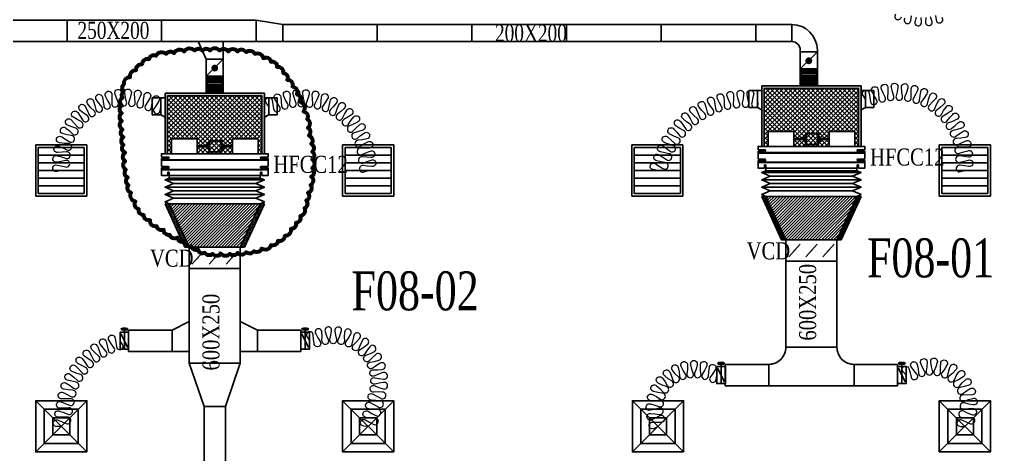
# Model space of a CAD drawing. Header units: metres. Extents: x 352651 to 1421851, y -87441 to -24441.
# Drawn here: x 1022891 to 1034295, y -72090 to -66988 of the extents above; entities that cross this region are included whole.
import ezdxf
from ezdxf.enums import TextEntityAlignment as Align

# ---------------------------------------------------------------- set-up
doc = ezdxf.new("R2010")
doc.units = ezdxf.units.M
doc.header["$LTSCALE"] = 300
doc.header["$MEASUREMENT"] = 0
for name, color, linetype in [('bat noi mem', 4, 'CONTINUOUS'), ('CUAGIO', 2, 'CONTINUOUS'), ('KT', 1, 'CONTINUOUS'), ('thiet bi', 11, 'CONTINUOUS')]:
    doc.layers.add(name, color=color, linetype=linetype)
doc.layers.add('noi mem', color=5, linetype='BATTING', lineweight=0)
doc.styles.add('PHU', font='vntimeh.shx', dxfattribs={"width": 0.8})
doc.styles.add('ROMANS', font='romans.shx', dxfattribs={"width": 0.75, "bigfont": 'romancvn.shx'})
doc.linetypes.add('BATTING', pattern='A,0.0001,-0.1,[134,ltypeshp.shx,S=0.1,R=0,X=-0.1,Y=0],-0.2,[134,ltypeshp.shx,S=0.1,R=180,X=0.1,Y=0],-0.1', length=0.4001)
pattern_1 = [(0, (563996.002, 216126.754), (6.25, -12.5), [0, -12.5])]
pattern_2 = [(0, (570995.674, 216212.526), (6.25, -12.5), [0, -12.5])]

# ---------------------------------------------------------------- blocks, each defined once
blk = doc.blocks.new('SAD')
at = {"layer": 'CUAGIO', "color": 8}
for p, q in [((-300, -300), (300, 300)), ((300, -300), (-300, 300))]:
    blk.add_line(p, q, dxfattribs=at)
at = {"layer": 'CUAGIO'}
blk.add_lwpolyline([(300, -300), (300, 300), (-300, 300), (-300, -300)], close=True, dxfattribs=at)
at = {"layer": 'CUAGIO', "color": 8}
for points in [[(200, -200), (200, 200), (-200, 200), (-200, -200)], [(100, -100), (100, 100), (-100, 100), (-100, -100)]]:
    blk.add_lwpolyline(points, close=True, dxfattribs=at)
blk = doc.blocks.new('SAG')
at = {"layer": 'CUAGIO'}
for p, q in [((-300, 300), (-300, -300)), ((300, 300), (-300, 300)), ((300, -300), (300, 300)), ((-300, -300), (300, -300))]:
    blk.add_line(p, q, dxfattribs=at)
at = {"layer": 'CUAGIO', "color": 8}
for p, q in [((-270, 270), (-270, -270)), ((270, 270), (-270, 270)), ((-180, -270), (-180, 270)), ((-90, -270), (-90, 270)), ((0, -270), (0, 270)), ((90, -270), (90, 270)), ((180, -270), (180, 270)), ((270, -270), (270, 270)), ((-270, -270), (270, -270))]:
    blk.add_line(p, q, dxfattribs=at)
blk = doc.blocks.new('1-van gio D200')
at = {"layer": 'CUAGIO'}
h = blk.add_hatch(dxfattribs=at)
h.set_pattern_fill('ANSI31', color=256, scale=100, style=0)
edge = h.paths.add_edge_path()
edge.add_ellipse((486127, -58494), major_axis=(-38.1, 0), ratio=0.310482, start_angle=0, end_angle=360, ccw=False)
for p, q in [((486127, -58257), (486127, -58494)), ((486167, -58437), (486087, -58277))]:
    blk.add_line(p, q, dxfattribs=at)
at = {"layer": 'CUAGIO', "const_width": 3}
for points in [[(486127, -58457), (486177, -58457), (486177, -58257), (486077, -58257), (486077, -58457), (486127, -58457)], [(486127, -58257), (486127, -58494)], [(486167, -58437), (486087, -58277)]]:
    blk.add_lwpolyline(points, dxfattribs=at)
at = {"layer": 'CUAGIO'}
blk.add_lwpolyline([(486177, -58457), (486077, -58457), (486077, -58257), (486177, -58257)], close=True, dxfattribs=at)
at = {"layer": 'CUAGIO', "const_width": 5.35}
blk.add_lwpolyline([(486131, -58357, -1), (486123, -58357, -1)], format="xyb", close=True, dxfattribs=at)
at = {"layer": 'CUAGIO', "extrusion": (0, 0, -1)}
blk.add_ellipse((486127, -58494), major_axis=(-38.1, 0), ratio=0.310482, start_param=-1.570796, end_param=4.712389, dxfattribs=at)
blk = doc.blocks.new('bac noi mem')
at = {"layer": 'bat noi mem'}
for p, q in [((493887, -64673), (493867, -64693)), ((494067, -64693), (493867, -64693)), ((493867, -64693), (493887, -64713)), ((493887, -64713), (493867, -64733)), ((494067, -64733), (493867, -64733)), ((493867, -64733), (493887, -64753)), ((493887, -64753), (493867, -64773)), ((494067, -64773), (493867, -64773)), ((493867, -64773), (493887, -64793)), ((494047, -64673), (493887, -64673)), ((494047, -64713), (493887, -64713)), ((494047, -64753), (493887, -64753)), ((494047, -64673), (494067, -64693)), ((494067, -64693), (494047, -64713)), ((494047, -64713), (494067, -64733)), ((494067, -64733), (494047, -64753)), ((494047, -64753), (494067, -64773)), ((494067, -64773), (494047, -64793)), ((493887, -64793), (493867, -64813)), ((494067, -64813), (493867, -64813)), ((493867, -64813), (493887, -64833)), ((493887, -64833), (493867, -64853)), ((494067, -64853), (493867, -64853)), ((493867, -64853), (493887, -64873)), ((494047, -64793), (493887, -64793)), ((494047, -64833), (493887, -64833)), ((494047, -64873), (493887, -64873)), ((494047, -64793), (494067, -64813)), ((494067, -64813), (494047, -64833)), ((494047, -64833), (494067, -64853)), ((494067, -64853), (494047, -64873))]:
    blk.add_line(p, q, dxfattribs=at)

msp = doc.modelspace()

# ---------------------------------------------------------------- hatches: boundary and pattern name
at = {"layer": 'CUAGIO'}
h = msp.add_hatch(dxfattribs=at)
h.set_pattern_fill('DOTS', color=256, scale=200, style=0)
h.set_pattern_definition([(0, (190242.208, -7788.419), (6.25, -12.5), [0, -12.5])])
h.paths.add_polyline_path([(1025766, -68562.9), (1025736, -68562.9), (1025736, -67882.9), (1024629, -67882.9), (1024629, -68235.6), (1024629, -68562.9), (1024599, -68562.9), (1024599, -68220.6), (1024599, -67852.9), (1025766, -67852.9)])
h = msp.add_hatch(dxfattribs=at)
h.set_pattern_fill('DOTS', color=256, scale=200, style=0)
h.set_pattern_definition([(0, (197241.88, -7702.647), (6.25, -12.5), [0, -12.5])])
h.paths.add_polyline_path([(1032765.6, -68477.1), (1032735.6, -68477.1), (1032735.6, -67797.1), (1031628.6, -67797.1), (1031628.6, -68149.8), (1031628.6, -68477.1), (1031598.6, -68477.1), (1031598.6, -68134.8), (1031598.6, -67767.1), (1032765.6, -67767.1)])
at = {"layer": 'CUAGIO', "ltscale": 1.5}
h = msp.add_hatch(dxfattribs=at)
h.set_pattern_fill('ANSI37', color=9, scale=300, angle=360, style=0)
h.set_pattern_definition([(45, (360299.672, 85.772), (-26.5165043, 26.5165043), []), (135, (360299.672, 85.772), (-26.5165043, -26.5165043), [])])
h.paths.add_polyline_path([(1031628.6, -67797.1), (1031628.6, -68149.8), (1031628.6, -68477.1), (1031674.7, -68477.1), (1031674.7, -68302.1), (1031974.7, -68302.1), (1031974.7, -68385.1), (1032094.3, -68385.1), (1032094.3, -68369.4), (1032104.9, -68369.4), (1032104.9, -68409.8), (1032094.3, -68409.8), (1032094.3, -68394.2), (1031974.7, -68394.2), (1031974.7, -68477.1), (1032118, -68477.1), (1032118, -68455, -0.3246808), (1032114.8, -68452.7, 0.7258824), (1032121.2, -68452.7), (1032121.2, -68450.5, -0.5097979), (1032118, -68455), (1032118, -68477.1), (1032389.6, -68477.1), (1032389.6, -68394.2), (1032284.3, -68394.2), (1032284.3, -68409.8), (1032273.8, -68409.8), (1032273.8, -68369.4), (1032284.3, -68369.4), (1032284.3, -68385.1), (1032389.6, -68385.1), (1032389.6, -68302.1), (1032689.6, -68302.1), (1032689.6, -68477.1), (1032735.6, -68477.1), (1032735.6, -67797.1)])
h.paths.add_polyline_path([(1032257.4, -68326.6), (1032257.4, -68452.7, 0.3246808), (1032260.7, -68455, -0.5097977), (1032257.4, -68450.5), (1032257.4, -68328.7, -1.0000004), (1032263.9, -68326.6, 0.7258824)], flags=16)
h = msp.add_hatch(dxfattribs=at)
h.set_pattern_fill('ANSI37', color=9, scale=300, angle=360, style=0)
h.set_pattern_definition([(45, (353300, 0), (-26.5165043, 26.5165043), []), (135, (353300, 0), (-26.5165043, -26.5165043), [])])
h.paths.add_polyline_path([(1024629, -67882.9), (1024629, -68235.6), (1024629, -68562.9), (1024675, -68562.9), (1024675, -68387.9), (1024975, -68387.9), (1024975, -68470.8), (1025094.7, -68470.8), (1025094.7, -68455.2), (1025105.2, -68455.2), (1025105.2, -68495.6), (1025094.7, -68495.6), (1025094.7, -68479.9), (1024975, -68479.9), (1024975, -68562.9), (1025118.3, -68562.9), (1025118.3, -68540.8, -0.3246808), (1025115.1, -68538.4, 0.7258824), (1025121.6, -68538.4), (1025121.6, -68536.3, -0.5097979), (1025118.3, -68540.8), (1025118.3, -68562.9), (1025389.9, -68562.9), (1025389.9, -68479.9), (1025284.7, -68479.9), (1025284.7, -68495.6), (1025274.1, -68495.6), (1025274.1, -68455.2), (1025284.7, -68455.2), (1025284.7, -68470.8), (1025389.9, -68470.8), (1025389.9, -68387.9), (1025689.9, -68387.9), (1025689.9, -68562.9), (1025736, -68562.9), (1025736, -67882.9)])
h.paths.add_polyline_path([(1025257.8, -68412.3), (1025257.8, -68538.4, 0.3246808), (1025261, -68540.8, -0.5097977), (1025257.8, -68536.3), (1025257.8, -68414.4, -1.0000004), (1025264.2, -68412.3, 0.7258824)], flags=16)
at = {"layer": 'CUAGIO'}
h = msp.add_hatch(dxfattribs=at)
h.set_pattern_fill('DOTS', color=256, scale=200, style=0)
h.set_pattern_definition(pattern_2)
h.paths.add_polyline_path([(1031648.6, -69062.6), (1031598.6, -69062.6), (1031832.1, -69572.6), (1031882.1, -69572.6)])
h = msp.add_hatch(dxfattribs=at)
h.set_pattern_fill('ANSI31', color=256, scale=200, style=0)
h.set_pattern_definition([(45, (174941.88, -88159.012), (-17.6776695, 17.6776695), [])])
h.paths.add_polyline_path([(1032482.1, -69572.6), (1031882.1, -69572.6), (1031648.6, -69062.6), (1032715.6, -69062.6)])
h = msp.add_hatch(dxfattribs=at)
h.set_pattern_fill('DOTS', color=256, scale=200, style=0)
h.set_pattern_definition(pattern_2)
h.paths.add_polyline_path([(1032482.1, -69572.6), (1032532.1, -69572.6), (1032765.6, -69062.6), (1032715.6, -69062.6)])
h = msp.add_hatch(dxfattribs=at)
h.set_pattern_fill('DOTS', color=256, scale=200, style=0)
h.set_pattern_definition(pattern_1)
h.paths.add_polyline_path([(1024649, -69148.4), (1024599, -69148.4), (1024832.5, -69658.4), (1024882.5, -69658.4)])
h = msp.add_hatch(dxfattribs=at)
h.set_pattern_fill('ANSI31', color=256, scale=200, style=0)
h.set_pattern_definition([(45, (174942.208, -88414.807), (-17.6776695, 17.6776695), [])])
h.paths.add_polyline_path([(1025482.5, -69658.4), (1024882.5, -69658.4), (1024649, -69148.4), (1025716, -69148.4)])
h = msp.add_hatch(dxfattribs=at)
h.set_pattern_fill('DOTS', color=256, scale=200, style=0)
h.set_pattern_definition(pattern_1)
h.paths.add_polyline_path([(1025482.5, -69658.4), (1025532.5, -69658.4), (1025766, -69148.4), (1025716, -69148.4)])

# ---------------------------------------------------------------- linework, layer by layer
at = {"layer": 'bat noi mem'}
for p, q in [((1025766, -68869.8), (1024599, -68869.8)), ((1032765.6, -68784), (1031598.6, -68784)), ((1031598.6, -68869.8), (1032765.6, -68869.8)), ((1031698.6, -68826.9), (1032665.6, -68826.9)), ((1024599, -68955.5), (1025766, -68955.5)), ((1024699, -68912.7), (1025666, -68912.7)), ((1031598.6, -68955.5), (1032765.6, -68955.5)), ((1032665.6, -68912.6), (1031698.6, -68912.6)), ((1024599, -69041.2), (1025766, -69041.2)), ((1025666, -68998.4), (1024699, -68998.4)), ((1025666, -69084.1), (1024699, -69084.1)), ((1031648.6, -69062.6), (1032715.6, -69062.6)), ((1032715.6, -69062.6), (1031648.6, -69062.6)), ((1032665.6, -68998.3), (1031698.6, -68998.3)), ((1024649, -69148.4), (1025716, -69148.4)), ((1025716, -69148.4), (1024649, -69148.4))]:
    msp.add_line(p, q, dxfattribs=at)
for points in [[(1031648.6, -68762.6), (1031598.6, -68784), (1031698.6, -68826.9), (1031598.6, -68869.8), (1031698.6, -68912.6), (1031598.6, -68955.5), (1031698.6, -68998.3), (1031598.6, -69041.2), (1031648.6, -69062.6)], [(1032715.6, -68762.6), (1032765.6, -68784), (1032665.6, -68826.9), (1032765.6, -68869.8), (1032665.6, -68912.6), (1032765.6, -68955.5), (1032665.6, -68998.3), (1032765.6, -69041.2), (1032715.6, -69062.6)], [(1024649, -68848.4), (1024599, -68869.8), (1024699, -68912.7), (1024599, -68955.5), (1024699, -68998.4), (1024599, -69041.2), (1024699, -69084.1), (1024599, -69127), (1024649, -69148.4)], [(1025716, -68848.4), (1025766, -68869.8), (1025666, -68912.7), (1025766, -68955.5), (1025666, -68998.4), (1025766, -69041.2), (1025666, -69084.1), (1025766, -69127), (1025716, -69148.4)]]:
    msp.add_lwpolyline(points, dxfattribs=at)
at = {"layer": 'CUAGIO'}
for p, q in [((1025669.6, -66997.2), (1021229.6, -66997.2)), ((1025669.6, -66997.2), (1025669.6, -67247.2)), ((1025979.6, -67047.2), (1025669.6, -66997.2)), ((1031951.5, -67047.2), (1025979.6, -67047.2)), ((1025979.6, -67047.2), (1025979.6, -67247.2)), ((1027089.6, -67047.2), (1027089.6, -67247.2)), ((1028199.6, -67047.2), (1028199.6, -67247.2)), ((1029309.5, -67047.2), (1029309.5, -67247.2)), ((1030419.5, -67047.2), (1030419.5, -67247.2)), ((1031529.5, -67047.2), (1031529.5, -67247.2)), ((1031951.5, -67047.2), (1031951.5, -67247.2)), ((1031951.5, -67247.2), (1021029.7, -67247.2)), ((1031951.5, -67247.2), (1023415.4, -67247.2)), ((1025082.5, -67452.9), (1024989.8, -67247.2)), ((1025282.5, -67247.2), (1025282.5, -67564.3)), ((1032051.5, -67567.1), (1032051.5, -67347.2)), ((1032051.5, -67367.2), (1032251.5, -67367.2)), ((1032051.5, -67567.1), (1032251.5, -67367.2)), ((1032251.5, -67347.2), (1032251.5, -67767.1)), ((1025282.5, -67452.9), (1025082.5, -67452.9)), ((1025082.5, -67652.9), (1025282.5, -67452.9)), ((1025082.5, -67759.9), (1025082.5, -67452.9)), ((1025082.5, -67452.9), (1025282.5, -67452.9)), ((1025282.5, -67441.9), (1025282.5, -67652.9)), ((1025282.5, -67445.7), (1025282.5, -67759.9)), ((1032051.5, -67731.8), (1032051.5, -67520.8)), ((1032251.5, -67567.1), (1032051.5, -67567.1)), ((1032251.5, -67520.8), (1032251.5, -67731.8)), ((1025282.5, -67652.9), (1025082.5, -67652.9)), ((1024599, -68235.6), (1024599, -67852.9)), ((1031448.9, -68021), (1031448.9, -67821)), ((1031548.6, -67821), (1031448.9, -67821)), ((1031548.6, -67821), (1031548.6, -68021)), ((1031548.6, -67821), (1031548.6, -68021)), ((1031598.6, -68149.8), (1031598.6, -67767.1)), ((1031628.6, -68149.8), (1031628.6, -67797.1)), ((1032815.6, -68021), (1032815.6, -67821)), ((1032815.6, -67821), (1032815.6, -68021)), ((1032815.6, -68021), (1032815.6, -67821)), ((1032915.3, -67821), (1032915.3, -68021)), ((1024449.3, -68106.8), (1024449.3, -67906.8)), ((1024549, -67906.8), (1024449.3, -67906.8)), ((1024549, -67906.8), (1024549, -68106.8)), ((1024549, -67906.8), (1024549, -68106.8)), ((1024549, -67906.8), (1024549, -68106.8)), ((1024629, -68235.6), (1024629, -67882.9)), ((1025816, -68106.8), (1025816, -67906.8)), ((1025816, -67906.8), (1025816, -68106.8)), ((1025816, -68106.8), (1025816, -67906.8)), ((1025915.7, -67906.8), (1025915.7, -68106.8)), ((1032815.6, -68021), (1032915.3, -68021)), ((1025816, -68106.8), (1025915.7, -68106.8)), ((1031598.6, -68134.8), (1031598.6, -68477.1)), ((1031628.6, -68134.8), (1031628.6, -68477.1)), ((1024599, -68220.6), (1024599, -68562.9)), ((1024629, -68220.6), (1024629, -68562.9)), ((1032765.6, -69062.6), (1031598.6, -69062.6)), ((1031832.1, -69572.6), (1031598.6, -69062.6)), ((1031598.6, -69062.6), (1032765.6, -69062.6)), ((1031648.6, -69062.6), (1032715.6, -69062.6)), ((1032715.6, -69062.6), (1031648.6, -69062.6)), ((1031882.1, -69572.6), (1031648.6, -69062.6)), ((1032482.1, -69572.6), (1032715.6, -69062.6)), ((1032532.1, -69572.6), (1032765.6, -69062.6)), ((1025766, -69148.4), (1024599, -69148.4)), ((1024832.5, -69658.4), (1024599, -69148.4)), ((1024599, -69148.4), (1025766, -69148.4)), ((1024649, -69148.4), (1025716, -69148.4)), ((1025716, -69148.4), (1024649, -69148.4)), ((1024882.5, -69658.4), (1024649, -69148.4)), ((1025482.5, -69658.4), (1025716, -69148.4)), ((1025532.5, -69658.4), (1025766, -69148.4)), ((1024882.5, -69658.4), (1024832.5, -69658.4)), ((1024832.5, -69658.4), (1025532.5, -69658.4)), ((1024882.5, -69658.4), (1024832.5, -69658.4)), ((1025482.5, -69658.4), (1025532.5, -69658.4)), ((1025482.5, -69658.4), (1025532.5, -69658.4)), ((1031882.1, -69572.6), (1031832.1, -69572.6)), ((1031832.1, -69572.6), (1032532.1, -69572.6)), ((1031882.1, -69572.6), (1031832.1, -69572.6)), ((1032049.1, -69623.3), (1031915.2, -69771.9)), ((1032249.1, -69623.3), (1032115.2, -69771.9)), ((1032449.1, -69623.3), (1032315.2, -69771.9)), ((1032482.1, -69572.6), (1032532.1, -69572.6)), ((1032482.1, -69572.6), (1032532.1, -69572.6)), ((1025049.4, -69709.1), (1024915.5, -69857.7)), ((1025249.4, -69709.1), (1025115.5, -69857.7)), ((1025449.4, -69709.1), (1025315.5, -69857.7)), ((1032482.1, -69822.6), (1031882.1, -69822.6)), ((1025482.5, -69908.4), (1024882.5, -69908.4)), ((1024682.5, -70630.3), (1024882.5, -70530.3)), ((1025682.5, -70630.3), (1025482.5, -70530.3)), ((1024682.5, -70630.3), (1024172.5, -70630.3)), ((1024172.5, -70630.3), (1024172.5, -70880.3)), ((1024682.5, -70630.3), (1024682.5, -70880.3)), ((1025682.5, -70630.3), (1026192.5, -70630.3)), ((1025682.5, -70630.3), (1025682.5, -70880.3)), ((1026192.5, -70630.3), (1026192.5, -70880.3)), ((1024172.5, -70880.3), (1024882.5, -70880.3)), ((1026192.5, -70880.3), (1025482.5, -70880.3)), ((1032482.1, -70832.6), (1031882.1, -70832.6)), ((1031172.1, -71032.6), (1031172.1, -71282.6)), ((1031682.1, -71032.6), (1031682.1, -71282.6)), ((1032682.1, -71032.6), (1032682.1, -71282.6)), ((1033192.1, -71032.6), (1033192.1, -71282.6)), ((1031172.1, -71282.6), (1031882.1, -71282.6)), ((1033192.1, -71282.6), (1031882.1, -71282.6))]:
    msp.add_line(p, q, dxfattribs=at)
at = {"layer": 'CUAGIO', "color": 2}
for p, q in [((1023449.6, -67247.2), (1023449.6, -66997.2)), ((1024559.6, -67247.2), (1024559.6, -66997.2)), ((1025669.6, -67247.2), (1025669.6, -66997.2)), ((1025082.5, -67452.9), (1025082.5, -67852.9)), ((1025282.5, -67425.7), (1025282.5, -67852.9)), ((1032051.5, -67467.2), (1032051.5, -67767.1)), ((1032251.5, -67467.2), (1032251.5, -67767.1)), ((1025766, -67852.9), (1024599, -67852.9)), ((1025766, -68562.9), (1025766, -67852.9)), ((1032765.6, -67767.1), (1031598.6, -67767.1)), ((1032735.6, -67797.1), (1031628.6, -67797.1)), ((1032735.6, -68477.1), (1032735.6, -67797.1)), ((1032765.6, -68477.1), (1032765.6, -67767.1)), ((1025736, -67882.9), (1024629, -67882.9)), ((1025736, -68562.9), (1025736, -67882.9))]:
    msp.add_line(p, q, dxfattribs=at)
at = {"layer": 'CUAGIO'}
for points, const_width in [([(1032131.5, -67472.6, -1), (1032171.5, -67472.6, -1)], 40), ([(1025162.5, -67558.4, -1), (1025202.5, -67558.4, -1)], 40), ([(1024977.5, -69783.4, -1), (1024987.5, -69783.4, -1)], 10), ([(1025177.5, -69783.4, -1), (1025187.5, -69783.4, -1)], 10), ([(1025377.5, -69783.4, -1), (1025387.5, -69783.4, -1)], 10), ([(1031977.1, -69697.6, -1), (1031987.1, -69697.6, -1)], 10), ([(1032177.1, -69697.6, -1), (1032187.1, -69697.6, -1)], 10), ([(1032377.1, -69697.6, -1), (1032387.1, -69697.6, -1)], 10)]:
    msp.add_lwpolyline(points, format="xyb", close=True, dxfattribs=dict(at, const_width=const_width))
for points in [[(1032251.5, -67767.1), (1032051.5, -67767.1), (1032051.5, -67567.1), (1032251.5, -67567.1)], [(1024882.5, -69908.4), (1025482.5, -69908.4), (1025482.5, -69658.4), (1024882.5, -69658.4)], [(1031882.1, -69822.6), (1032482.1, -69822.6), (1032482.1, -69572.6), (1031882.1, -69572.6)], [(1024172.5, -70655.3), (1024122.5, -70655.3), (1024122.5, -70855.3), (1024172.5, -70855.3)], [(1026192.5, -70655.3), (1026242.5, -70655.3), (1026242.5, -70855.3), (1026192.5, -70855.3)], [(1025482.5, -71018.4), (1024882.5, -71018.4), (1025057.5, -71528.4), (1025307.5, -71528.4)], [(1031172.1, -71057.6), (1031122.1, -71057.6), (1031122.1, -71257.6), (1031172.1, -71257.6)], [(1033192.1, -71057.6), (1033242.1, -71057.6), (1033242.1, -71257.6), (1033192.1, -71257.6)], [(1025057.5, -71528.4), (1025057.5, -72638.4), (1025307.5, -72638.4), (1025307.5, -71528.4)]]:
    msp.add_lwpolyline(points, close=True, dxfattribs=at)
for points in [[(1031598.6, -67821), (1031548.6, -67821)], [(1031548.6, -67821), (1031598.6, -67821)], [(1032765.6, -67821), (1032815.6, -67821)], [(1032765.6, -67821), (1032815.6, -67821)], [(1032915.3, -67821), (1032815.6, -67821)], [(1024599, -67906.8), (1024549, -67906.8)], [(1025766, -67906.8), (1025816, -67906.8)], [(1025766, -67906.8), (1025816, -67906.8)], [(1025915.7, -67906.8), (1025816, -67906.8)], [(1031448.9, -68021), (1031548.6, -68021)], [(1031598.6, -68046.3), (1031548.6, -68021)], [(1032765.6, -68046.3), (1032815.6, -68021)], [(1024449.3, -68106.8), (1024549, -68106.8)], [(1024599, -68132), (1024549, -68106.8)], [(1025766, -68132), (1025816, -68106.8)]]:
    msp.add_lwpolyline(points, dxfattribs=at)
at = {"layer": 'CUAGIO', "color": 2}
msp.add_lwpolyline([(1033192.1, -71032.6), (1032682.1, -71032.6, -0.4142136), (1032482.1, -70832.6), (1032482.1, -69822.6), (1031882.1, -69822.6), (1031882.1, -70832.6, -0.4142136), (1031682.1, -71032.6), (1031172.1, -71032.6)], format="xyb", dxfattribs=at)
msp.add_lwpolyline([(1024882.5, -71018.4), (1025482.5, -71018.4), (1025482.5, -69908.4), (1024882.5, -69908.4)], close=True, dxfattribs=at)
at = {"layer": 'CUAGIO'}
for radius in [300, 100]:
    msp.add_arc((1031951.5, -67347.2), radius, 0, 90, dxfattribs=at)
at = {"layer": 'KT', "lineweight": 60, "ltscale": 1.5}
msp.add_lwpolyline([(1024120.9, -67835.1, -0.5205671), (1024120.9, -67744.6, -0.5205671), (1024191.4, -67664.1, -0.5205671), (1024261.8, -67583.7, -0.5205671), (1024332.3, -67513.3, -0.5205671), (1024412.8, -67453, -0.5205671), (1024493.3, -67412.8, -0.5205671), (1024614.1, -67392.7, -0.5205671), (1024704.7, -67382.6, -0.5205671), (1024825.5, -67362.5, -0.5205671), (1024946.3, -67352.4, -0.5205671), (1025036.9, -67352.4, -0.5205671), (1025127.5, -67352.4, -0.5205671), (1025238.3, -67352.4, -0.5205671), (1025338.9, -67362.5, -0.5205671), (1025449.7, -67362.5, -0.5205671), (1025550.3, -67372.5, -0.5205671), (1025651, -67392.7, -0.5205671), (1025751.6, -67442.9, -0.5205671), (1025842.2, -67483.2, -0.5205671), (1025912.7, -67543.5, -0.5205671), (1025983.2, -67613.9, -0.5205671), (1026033.5, -67694.3, -0.5205671), (1026093.9, -67774.7, -0.5205671), (1026144.2, -67865.2, -0.5205671), (1026184.5, -67955.7, -0.5205671), (1026224.8, -68066.3, -0.5205671), (1026265, -68156.8, -0.5205671), (1026275.1, -68257.4, -0.5205671), (1026285.2, -68347.9, -0.5205671), (1026315.4, -68448.4, -0.5205671), (1026325.4, -68538.9, -0.5205671), (1026325.4, -68629.4, -0.5205671), (1026325.4, -68730, -0.5205671), (1026315.4, -68830.5, -0.5205671), (1026305.3, -68931.1, -0.5205671), (1026275.1, -69021.6, -0.5205671), (1026255, -69112.1, -0.5205671), (1026234.8, -69202.6, -0.5205671), (1026184.5, -69293.1, -0.5205671), (1026134.2, -69373.5, -0.5205671), (1026073.8, -69443.9, -0.5205671), (1026003.3, -69524.3, -0.5205671), (1025922.8, -69584.7, -0.5205671), (1025842.2, -69634.9, -0.5205671), (1025731.5, -69675.2, -0.5205671), (1025640.9, -69705.3, -0.5205671), (1025550.3, -69715.4, -0.5205671), (1025449.7, -69725.4, -0.5205671), (1025359.1, -69735.5, -0.5205671), (1025258.4, -69735.5, -0.5205671), (1025157.7, -69735.5, -0.5205671), (1025067.1, -69725.4, -0.5205671), (1024986.6, -69685.2, -0.5205671), (1024906.1, -69645, -0.5205671), (1024825.5, -69594.7, -0.5205671), (1024745, -69544.4, -0.5205671), (1024654.4, -69514.3, -0.5205671), (1024583.9, -69453.9, -0.5205671), (1024503.4, -69413.7, -0.5205671), (1024422.9, -69343.3, -0.5205671), (1024352.4, -69283, -0.5205671), (1024292, -69212.6, -0.5205671), (1024251.8, -69122.1, -0.5205671), (1024201.4, -69021.6, -0.5205671), (1024171.2, -68931.1, -0.5205671), (1024161.2, -68840.6, -0.5205671), (1024141, -68750.1, -0.5205671), (1024131, -68649.5, -0.5205671), (1024131, -68549, -0.5205671), (1024110.8, -68458.5, -0.5205671), (1024110.8, -68368, -0.5205671), (1024100.8, -68277.5, -0.5205671), (1024090.7, -68177, -0.5205671), (1024090.7, -68086.5, -0.5205671), (1024090.7, -67996, -0.5205671), (1024100.8, -67905.5, -0.5205671)], format="xyb", close=True, dxfattribs=at)
at = {"layer": 'noi mem', "linetype": 'ByBlock', "ltscale": 1.5}
for points in [[(1033169.5, -66925.7, 1.3333333), (1033238.1, -66956)], [(1033277.1, -66974.5, 1.3333333), (1033348.2, -66998.4), (1033355.8, -66947.3)], [(1033411.3, -66959.2), (1033397.3, -67008.9, 1.3333333), (1033472, -67016.1), (1033467.8, -66964.6)], [(1033524.5, -66963.6), (1033522.2, -67015.2, 1.3333333), (1033596.5, -67005.3), (1033580.8, -66956.1)], [(1033635.8, -66942.3), (1033645.2, -66993, 1.3333333), (1033715.4, -66966.6)], [(1032815.6, -67921), (1032788.6, -67877.8, -1.3333333), (1032858.8, -67851.4), (1032867, -67901.7), (1032875.1, -67952.1, 1.3333333), (1032945.3, -67925.8), (1032918.4, -67882.5), (1032893.3, -67837.6, -1.3333333), (1032964.7, -67814.5), (1032970.6, -67865.7), (1032972.7, -67916.1, 1.3333333), (1033045.5, -67898.1), (1033023.9, -67852.5), (1033005.3, -67804.5, -1.3333333), (1033079.2, -67791.6), (1033077.9, -67843.1), (1033073, -67893.4, 1.3333333), (1033147.6, -67885.7), (1033132.5, -67837.4), (1033120.7, -67787.3, -1.3333333), (1033195.7, -67784.8), (1033187.3, -67835.6), (1033175.4, -67884.7, 1.3333333), (1033250.4, -67887.5), (1033242.1, -67837.6), (1033237.5, -67786.4, -1.3333333), (1033312.1, -67794.3), (1033296.7, -67843.5), (1033278.1, -67890.5, 1.3333333), (1033351.9, -67903.6), (1033350.7, -67853.1), (1033353.2, -67801.7, -1.3333333), (1033426, -67819.9), (1033403.9, -67866.4), (1033379, -67910.4, 1.3333333), (1033450.3, -67933.7), (1033456.1, -67883.5), (1033465.7, -67832.9, -1.3333333), (1033535.2, -67861.1), (1033506.9, -67904.1), (1033476.1, -67944.2, 1.3333333), (1033543.4, -67977.1), (1033556.2, -67928.2), (1033572.8, -67879.5, -1.3333333), (1033637.7, -67917.1), (1033603.6, -67955.7), (1033567.6, -67991.1, 1.3333333), (1033629.7, -68033.1), (1033649.1, -67986.5), (1033672.3, -67940.5, -1.3333333), (1033731.3, -67986.8), (1033692.3, -68020.3), (1033651.6, -68050.3, 1.3333333), (1033707.3, -68100.6), (1033733, -68057.1), (1033762.4, -68014.8, -1.3333333), (1033814.4, -68068.8), (1033771.1, -68096.6), (1033726.6, -68120.6, 1.3333333), (1033774.8, -68178.1), (1033806.3, -68138.6), (1033841.2, -68100.9, -1.3333333), (1033885.3, -68161.6), (1033838.5, -68183), (1033791.1, -68200.7, 1.3333333), (1033830.8, -68264.3), (1033867.5, -68229.6), (1033907.4, -68197.1, -1.3333333), (1033942.5, -68263.3), (1033893.2, -68278.1), (1033843.9, -68289, 1.3333333), (1033874.3, -68357.5), (1033915.5, -68328.2), (1033959.5, -68301.5, -1.3333333), (1033985.1, -68372), (1033934.2, -68379.8), (1033883.8, -68383.7, 1.3333333), (1033904.4, -68455.8), (1033949.3, -68432.5), (1033996.6, -68412.2, -1.3333333), (1034012.1, -68485.6), (1033960.6, -68486.2), (1033910.2, -68483.1, 1.3333333), (1033920.6, -68557.4), (1033968.2, -68540.5), (1034017.7, -68526.8, -1.3333333), (1034023.2, -68601.6), (1033972.3, -68595.2), (1033921.8, -68588.2, 1.3333333), (1033926.3, -68663.1), (1033975.6, -68650), (1034024.9, -68637, -1.3333333), (1034029.4, -68711.8), (1033978.9, -68704.8), (1033928.3, -68697.7, 1.3333333), (1033932.8, -68772.6), (1033982.1, -68759.6)], [(1023382.1, -68759.6), (1023332.1, -68770.3, -1.3333333), (1023332.1, -68695.3), (1023382.1, -68706), (1023432.1, -68716.8, 1.3333333), (1023432.2, -68641.8), (1023382.2, -68652.4), (1023331.3, -68660.9, -1.3333333), (1023334.6, -68586), (1023384.6, -68598.9), (1023432.5, -68615.3, 1.3333333), (1023441.2, -68540.8), (1023390.8, -68545.8), (1023339.2, -68546.9, -1.3333333), (1023353.1, -68473.2), (1023400.7, -68493.1), (1023445.9, -68516.1, 1.3333333), (1023465, -68443.6), (1023414.3, -68441.3), (1023363.1, -68435.2, -1.3333333), (1023387.3, -68364.2), (1023431.6, -68390.7), (1023473.1, -68419.8, 1.3333333), (1023502.2, -68350.7), (1023452.4, -68341.3), (1023402.6, -68328, -1.3333333), (1023436.5, -68261.1), (1023476.7, -68293.6), (1023513.6, -68328.3, 1.3333333), (1023552.2, -68264), (1023504.2, -68247.7), (1023456.8, -68227.5, -1.3333333), (1023499.8, -68166.1), (1023535, -68203.8), (1023566.7, -68243.4, 1.3333333), (1023614, -68185.2), (1023568.8, -68162.3), (1023524.6, -68135.6, -1.3333333), (1023576, -68080.9), (1023605.4, -68123.2), (1023631.2, -68166.9, 1.3333333), (1023686.2, -68116), (1023644.7, -68086.9), (1023604.8, -68054.2, -1.3333333), (1023663.4, -68007.3), (1023686.5, -68053.4), (1023705.9, -68100.2, 1.3333333), (1023767.6, -68057.6), (1023730.6, -68022.9), (1023695.7, -67985, -1.3333333), (1023760.3, -67946.8), (1023776.7, -67995.7), (1023789.2, -68044.8, 1.3333333), (1023856.3, -68011.3), (1023824.6, -67971.8), (1023795.4, -67929.2, -1.3333333), (1023864.7, -67900.6), (1023874.1, -67951.3), (1023879.6, -68001.7, 1.3333333), (1023950.7, -67978), (1023924.9, -67934.4), (1023902, -67888.2, -1.3333333), (1023974.7, -67869.6), (1023976.8, -67921.2), (1023975.1, -67971.8, 1.3333333), (1024048.9, -67958.4), (1024029.5, -67911.6), (1024013.4, -67862.6, -1.3333333), (1024087.9, -67854.5), (1024082.7, -67905.8), (1024073.9, -67955.7, 1.3333333), (1024148.8, -67952.9), (1024136.2, -67903.8), (1024127.2, -67853, -1.3333333), (1024202.2, -67855.5), (1024189.8, -67905.6), (1024174, -67953.7, 1.3333333), (1024248.5, -67961.5), (1024243, -67911.2), (1024241.3, -67859.6, -1.3333333), (1024315.1, -67872.6), (1024295.8, -67920.5), (1024273.3, -67965.9, 1.3333333), (1024346, -67984.2), (1024347.7, -67933.5), (1024353.2, -67882.2, -1.3333333), (1024424.5, -67905.6), (1024398.6, -67950.2), (1024371, -67993.2, 1.3333333), (1024441.2, -68019.6), (1024448.7, -67969), (1024456.3, -67918.5, -1.3333333), (1024526.5, -67944.9), (1024498.8, -67987.9), (1024471.2, -68030.9, 1.3333333), (1024541.4, -68057.4), (1024549, -68006.8)], [(1025816, -68006.8), (1025786.6, -67964.8, -1.3333333), (1025855.9, -67936.2), (1025864.7, -67986.7), (1025873.5, -68037.2, 1.3333333), (1025942.8, -68008.6), (1025913.4, -67966.6), (1025885.7, -67923, -1.3333333), (1025956.1, -67897.3), (1025962.9, -67948.5), (1025966, -67999.2, 1.3333333), (1026038, -67978.4), (1026013.6, -67933.9), (1025992, -67886.9, -1.3333333), (1026065.4, -67871.1), (1026065.1, -67922.8), (1026061.1, -67973.4, 1.3333333), (1026135.4, -67962.7), (1026117.3, -67915.3), (1026102.4, -67865.8, -1.3333333), (1026177.2, -67860.2), (1026169.8, -67911.3), (1026159, -67960.9, 1.3333333), (1026234, -67960.5), (1026222.5, -67911), (1026214.6, -67860, -1.3333333), (1026289.4, -67864.7), (1026275.1, -67914.3), (1026257.6, -67962, 1.3333333), (1026331.9, -67971.9), (1026327.4, -67921.3), (1026326.5, -67869.6, -1.3333333), (1026400, -67884.6), (1026379, -67931.8), (1026355.1, -67976.6, 1.3333333), (1026427.4, -67996.5), (1026429.8, -67945.8), (1026436.1, -67894.5, -1.3333333), (1026506.8, -67919.4), (1026479.5, -67963.3), (1026449.7, -68004.4, 1.3333333), (1026518.6, -68034.1), (1026527.9, -67984.2), (1026541.1, -67934.2, -1.3333333), (1026607.8, -67968.6), (1026574.8, -68008.3), (1026539.6, -68044.9, 1.3333333), (1026603.7, -68083.8), (1026619.9, -68035.6), (1026639.8, -67988, -1.3333333), (1026701.1, -68031.2), (1026662.9, -68066), (1026623, -68097.4, 1.3333333), (1026681.2, -68144.7), (1026703.8, -68099.2), (1026730.1, -68054.8, -1.3333333), (1026784.9, -68105.9), (1026742.4, -68135.2), (1026698.5, -68160.9, 1.3333333), (1026749.7, -68215.7), (1026778.3, -68173.7), (1026810.5, -68133.3, -1.3333333), (1026857.7, -68191.5), (1026811.5, -68214.7), (1026764.6, -68234.1, 1.3333333), (1026807.7, -68295.4), (1026841.9, -68257.8), (1026879.2, -68222.1, -1.3333333), (1026918.1, -68286.3), (1026869.1, -68302.9), (1026820, -68315.6, 1.3333333), (1026854.3, -68382.3), (1026893.3, -68349.7), (1026935.2, -68319.5, -1.3333333), (1026964.8, -68388.4), (1026914.1, -68398.1), (1026863.7, -68404, 1.3333333), (1026888.5, -68474.8), (1026931.6, -68447.9), (1026977.2, -68423.7, -1.3333333), (1026997.2, -68496), (1026945.6, -68498.7), (1026894.8, -68497.6, 1.3333333), (1026909.7, -68571.1), (1026956, -68550.3), (1027004.4, -68532.5, -1.3333333), (1027014.5, -68606.8), (1026963.1, -68602.6), (1026912.2, -68597.5, 1.3333333), (1026921.2, -68672), (1026969.5, -68654.9), (1027017.8, -68637.8, -1.3333333), (1027026.8, -68712.3), (1026975.8, -68707.2), (1026924.8, -68702.2, 1.3333333), (1026933.8, -68776.6), (1026982.1, -68759.6)], [(1030374.6, -68759.6), (1030324.8, -68749.1, -1.3333333), (1030353.5, -68679.8), (1030396.1, -68707.6), (1030438.7, -68735.4, 1.3333333), (1030467.3, -68666.1), (1030417.6, -68655.7), (1030367.8, -68645.3, -1.3333333), (1030396.4, -68575.9), (1030439, -68603.7), (1030481.6, -68631.5, 1.3333333), (1030510.3, -68562.2), (1030460.5, -68551.8), (1030410.7, -68539.7, -1.3333333), (1030441.4, -68471.3), (1030483.5, -68500.5), (1030523.3, -68531.6, 1.3333333), (1030557.7, -68465), (1030509.3, -68450.6), (1030461.1, -68433.2, -1.3333333), (1030499.1, -68368.5), (1030537.8, -68402.1), (1030574, -68437.4, 1.3333333), (1030615.4, -68374.9), (1030568.9, -68355.3), (1030522.8, -68332.7, -1.3333333), (1030567.6, -68272.6), (1030602.4, -68310.2), (1030634.5, -68349.2, 1.3333333), (1030682.6, -68291.6), (1030638.4, -68267), (1030595.1, -68239.6, -1.3333333), (1030646.2, -68184.7), (1030676.7, -68225.9), (1030704.4, -68268.1, 1.3333333), (1030758.3, -68216), (1030717.1, -68186.8), (1030677.1, -68154.9, -1.3333333), (1030733.8, -68105.8), (1030759.7, -68150.1), (1030782.6, -68195.1, 1.3333333), (1030841.9, -68149.2), (1030804.1, -68115.7), (1030767.8, -68079.6, -1.3333333), (1030829.5, -68037), (1030850.4, -68083.8), (1030868.3, -68131, 1.3333333), (1030932.2, -68091.9), (1030898.3, -68054.4), (1030866.1, -68014.6, -1.3333333), (1030932.1, -67978.9), (1030947.8, -68027.7), (1030960.4, -68076.6, 1.3333333), (1031028.3, -68044.7), (1030998.6, -68003.8), (1030970.9, -67960.6, -1.3333333), (1031040.4, -67932.4), (1031050.7, -67982.6), (1031058, -68032.6, 1.3333333), (1031128.9, -68008.2), (1031103.8, -67964.3), (1031081, -67918.4, -1.3333333), (1031153.2, -67897.9), (1031157.9, -67949), (1031159.7, -67999.4, 1.3333333), (1031232.8, -67982.9), (1031212.7, -67936.6), (1031195, -67888.5, -1.3333333), (1031269, -67875.9), (1031268.1, -67927.2), (1031264.4, -67977.5, 1.3333333), (1031338.9, -67969), (1031324, -67920.8), (1031311.6, -67871.1, -1.3333333), (1031386.5, -67866.6), (1031380.1, -67917.5), (1031370.9, -67967.1, 1.3333333), (1031445.9, -67966.8), (1031436.3, -67917.2), (1031428.6, -67866.9, -1.3333333), (1031503.5, -67869.4), (1031492.5, -67919.1), (1031481.3, -67968.7, 1.3333333), (1031556.3, -67971.3), (1031548.6, -67921)], [(1023382.1, -71759.6), (1023331.1, -71761, -1.3333333), (1023344.2, -71687.1), (1023391.6, -71706), (1023439.1, -71724.8, 1.3333333), (1023452.1, -71650.9), (1023401.1, -71652.3), (1023350.1, -71653.8, -1.3333333), (1023363.1, -71579.9), (1023410.6, -71598.7), (1023458, -71617.6, 1.3333333), (1023471.1, -71543.7), (1023420.1, -71545.1), (1023369.1, -71546.5, -1.3333333), (1023382.1, -71472.7), (1023429.6, -71491.5), (1023477, -71510.4, 1.3333333), (1023490.1, -71436.6), (1023439.1, -71437.9), (1023387.7, -71437, -1.3333333), (1023403.9, -71363.8), (1023450.9, -71384.8), (1023495.7, -71408.4, 1.3333333), (1023516.5, -71336.4), (1023466.1, -71332.5), (1023415.1, -71325.1, -1.3333333), (1023440.5, -71254.5), (1023484.4, -71281.3), (1023525.9, -71310.3, 1.3333333), (1023555.6, -71241.5), (1023506, -71231.3), (1023456.4, -71217.6, -1.3333333), (1023490.4, -71150.7), (1023530.7, -71182.8), (1023568.2, -71216.8, 1.3333333), (1023606.3, -71152.2), (1023558.4, -71135.9), (1023510.9, -71116.1, -1.3333333), (1023553, -71054), (1023588.9, -71090.8), (1023621.8, -71129.3, 1.3333333), (1023667.8, -71070), (1023622.3, -71047.8), (1023577.6, -71022.2, -1.3333333), (1023627.2, -70965.9), (1023658.2, -71006.9), (1023686, -71049.3, 1.3333333), (1023739.1, -70996.2), (1023696.7, -70968.4), (1023655.6, -70937.4, -1.3333333), (1023711.9, -70887.8), (1023737.5, -70932.4), (1023759.8, -70977.9, 1.3333333), (1023819, -70931.9), (1023780.5, -70899), (1023743.7, -70863.1, -1.3333333), (1023805.7, -70820.9), (1023825.5, -70868.4), (1023841.9, -70916.3, 1.3333333), (1023906.5, -70878.1), (1023872.4, -70840.7), (1023840.3, -70800.4, -1.3333333), (1023907.1, -70766.4), (1023920.9, -70816), (1023931.1, -70865.6, 1.3333333), (1024000, -70835.8), (1023970.8, -70794.4), (1023943.3, -70751.4, -1.3333333), (1024013.3, -70724.4), (1024021.6, -70774.8), (1024030, -70825.1, 1.3333333), (1024100, -70798.2), (1024072.5, -70755.3)], [(1026982.1, -71759.6), (1026931, -71756.3, -1.3333333), (1026952.1, -71684.3), (1026996.9, -71709.1), (1027041.7, -71734, 1.3333333), (1027062.8, -71662), (1027011.7, -71658.7), (1026960.5, -71655.5, -1.3333333), (1026981.6, -71583.5), (1027026.5, -71608.3), (1027071.3, -71633.2, 1.3333333), (1027092.4, -71561.2), (1027041.2, -71557.9), (1026990.1, -71554.6, -1.3333333), (1027011.2, -71482.6), (1027056, -71507.5), (1027100.8, -71532.3, 1.3333333), (1027121.9, -71460.3), (1027070.8, -71457.1), (1027019.6, -71453.8, -1.3333333), (1027040.7, -71381.8), (1027085.6, -71406.7), (1027131.4, -71430.7, 1.3333333), (1027150.9, -71358.3), (1027099.3, -71355.9), (1027048.7, -71358.5, -1.3333333), (1027061.6, -71284.6), (1027108.3, -71304.2), (1027157.9, -71319.3, 1.3333333), (1027163.7, -71244.5), (1027112.3, -71251.8), (1027063.2, -71264.1, -1.3333333), (1027061.7, -71189.1), (1027111.3, -71199.3), (1027162.9, -71204.6, 1.3333333), (1027154.2, -71130.1), (1027105.2, -71147.2), (1027059.3, -71168.6, -1.3333333), (1027043.5, -71095.3), (1027094.1, -71095.8), (1027145.8, -71091.2, 1.3333333), (1027123, -71019.7), (1027078.1, -71045.8), (1027037.2, -71075.6, -1.3333333), (1027007.6, -71006.7), (1027057.4, -70997.6), (1027107.2, -70983.1, 1.3333333), (1027071.2, -70917.3), (1027032.2, -70951.5), (1026997.7, -70988.6, -1.3333333), (1026955.5, -70926.6), (1027002.6, -70908.1), (1027048.7, -70884.3, 1.3333333), (1027000.7, -70826.7), (1026969, -70867.8), (1026942.3, -70910.8, -1.3333333), (1026888.9, -70858), (1026931.7, -70830.8), (1026972.4, -70798.7, 1.3333333), (1026914.2, -70751.3), (1026890.9, -70797.7), (1026872.9, -70845, -1.3333333), (1026810.5, -70803.4), (1026847.2, -70768.6), (1026881, -70729.2, 1.3333333), (1026814.8, -70693.9), (1026800.9, -70743.8), (1026792.3, -70793.7, -1.3333333), (1026723.1, -70764.9), (1026752.4, -70723.6), (1026778, -70678.5, 1.3333333), (1026706.3, -70656.5), (1026702.2, -70708.2), (1026703.3, -70758.8, -1.3333333), (1026629.9, -70743.8), (1026650.8, -70697.7), (1026667.3, -70648.5, 1.3333333), (1026592.7, -70640.7), (1026598.5, -70692.2), (1026609.3, -70741.7, -1.3333333), (1026534.3, -70741), (1026546, -70691.7), (1026552.8, -70640.3, 1.3333333), (1026478.1, -70646.9), (1026493.7, -70696.3), (1026513.8, -70742.8, -1.3333333), (1026440.1, -70756.5), (1026442.1, -70705.9), (1026438.9, -70654.2, 1.3333333), (1026366.8, -70674.9), (1026391.6, -70720.5), (1026418.8, -70763.9, -1.3333333), (1026348, -70788.7), (1026342, -70737.8), (1026336.1, -70687, 1.3333333), (1026265.3, -70711.8), (1026292.5, -70755.3)], [(1030382.1, -71759.6), (1030336.7, -71783.6, -1.3333333), (1030318.1, -71711), (1030369.6, -71710.3), (1030421, -71709.7, 1.3333333), (1030402.5, -71637), (1030357, -71661.1), (1030309.6, -71682.7, -1.3333333), (1030295.3, -71609), (1030347.4, -71611.3), (1030397.5, -71619.3, 1.3333333), (1030391.4, -71544.6), (1030343.3, -71560.7), (1030292.2, -71571.3, -1.3333333), (1030294.4, -71496.3), (1030344.7, -71509.9), (1030391.9, -71528.7, 1.3333333), (1030402.3, -71454.5), (1030351.8, -71459.6), (1030299.6, -71458.9, -1.3333333), (1030318.1, -71386.2), (1030364.3, -71410.4), (1030406.2, -71439.1, 1.3333333), (1030432.5, -71368.9), (1030382.1, -71362.9), (1030331.4, -71350.8, -1.3333333), (1030365.3, -71283.9), (1030405, -71317.6), (1030439.7, -71354.7, 1.3333333), (1030480.7, -71291.9), (1030432.8, -71275.1), (1030386, -71252.2, -1.3333333), (1030433.7, -71194.3), (1030465.1, -71235.9), (1030490.8, -71279.7, 1.3333333), (1030544.6, -71227.4), (1030501.5, -71200.5), (1030460.8, -71168, -1.3333333), (1030520, -71121.9), (1030541.6, -71169.3), (1030557.1, -71217.7, 1.3333333), (1030621, -71178.3), (1030584.8, -71142.7), (1030552.2, -71102, -1.3333333), (1030620, -71070), (1030630.7, -71121), (1030635.3, -71171.6, 1.3333333), (1030706.2, -71147.2), (1030678.7, -71104.5), (1030655.8, -71057.7, -1.3333333), (1030728.9, -71041.2), (1030728.2, -71093.3), (1030721.7, -71143.7, 1.3333333), (1030796.2, -71135.3), (1030778.7, -71087.7), (1030766.5, -71037, -1.3333333), (1030841.5, -71036.9), (1030829.5, -71087.6), (1030812.1, -71135.3, 1.3333333), (1030886.6, -71143.4), (1030879.9, -71093.1), (1030879.1, -71041, -1.3333333), (1030952.3, -71057.3), (1030929.5, -71104.1), (1030902.1, -71146.9, 1.3333333), (1030973.1, -71171.1), (1030977.6, -71120.5), (1030984.6, -71069.5, -1.3333333), (1031054.4, -71096.9), (1031024.9, -71139), (1030995.3, -71181.2, 1.3333333), (1031065.1, -71208.6), (1031072.1, -71157.6)], [(1033292.1, -71157.6), (1033258.8, -71118.8, -1.3333333), (1033324.8, -71083.2), (1033338.9, -71132.4), (1033352.9, -71181.6, 1.3333333), (1033418.9, -71146.1), (1033385.6, -71107.3), (1033354.9, -71065.4, -1.3333333), (1033423.4, -71034.8), (1033434.1, -71085.7), (1033438.1, -71135.9, 1.3333333), (1033509.7, -71113.9), (1033484.8, -71070.1), (1033465, -71022, -1.3333333), (1033538.8, -71008.8), (1033537, -71060.7), (1033528.8, -71110.4, 1.3333333), (1033603.7, -71106.2), (1033590, -71057.7), (1033582.3, -71006.3, -1.3333333), (1033657.1, -71011.1), (1033642.9, -71061.1), (1033623.1, -71107.4, 1.3333333), (1033696.8, -71121.2), (1033695.1, -71070.8), (1033699.9, -71019.1, -1.3333333), (1033771.4, -71041.6), (1033745.6, -71086.8), (1033715.3, -71127, 1.3333333), (1033783.6, -71158), (1033793.9, -71108.7), (1033811, -71059.6, -1.3333333), (1033875.1, -71098.6), (1033839.2, -71136.3), (1033800.2, -71168.1, 1.3333333), (1033859, -71214.6), (1033880.9, -71169.2), (1033909.2, -71125.6, -1.3333333), (1033962.1, -71178.8), (1033918.3, -71206.8), (1033872.7, -71228.4, 1.3333333), (1033918.7, -71287.6), (1033950.8, -71248.7), (1033988.8, -71213.2, -1.3333333), (1034027.3, -71277.5), (1033978.1, -71294.2), (1033928.7, -71304.2, 1.3333333), (1033959.2, -71372.7), (1033999.7, -71342.7), (1034045, -71317.2, -1.3333333), (1034067.1, -71388.9), (1034015.3, -71393.4), (1033964.9, -71391.3, 1.3333333), (1033978.2, -71465.1), (1034024.7, -71445.6), (1034074.8, -71431.8, -1.3333333), (1034079, -71506.6), (1034027.7, -71498.6), (1033979.3, -71484.4, 1.3333333), (1033974.5, -71559.3), (1034024.3, -71551.5), (1034076.1, -71549.7, -1.3333333), (1034062.7, -71623.5), (1034014.8, -71603.7), (1033968.2, -71582.7, 1.3333333), (1033952.8, -71656.1), (1034003.9, -71655.7), (1034055.1, -71655.2, -1.3333333), (1034039.7, -71728.6), (1033993, -71707.6), (1033946.4, -71686.6, 1.3333333), (1033931, -71760), (1033982.1, -71759.6)]]:
    msp.add_lwpolyline(points, format="xyb", dxfattribs=at)
at = {"layer": 'thiet bi'}
for p, q in [((1025121.6, -68538.4), (1025121.6, -68412.3)), ((1025257.8, -68538.4), (1025257.8, -68412.3)), ((1032094.3, -68385.1), (1031974.7, -68385.1)), ((1031974.7, -68394.2), (1031974.7, -68385.1)), ((1032094.3, -68394.2), (1031974.7, -68394.2)), ((1032094.3, -68409.8), (1032094.3, -68369.4)), ((1032104.9, -68369.4), (1032094.3, -68369.4)), ((1032104.9, -68409.8), (1032094.3, -68409.8)), ((1032104.9, -68425.6), (1032104.9, -68353.6)), ((1032114.8, -68353.6), (1032104.9, -68353.6)), ((1032121.2, -68452.7), (1032121.2, -68326.6)), ((1032257.4, -68452.7), (1032257.4, -68326.6)), ((1032263.9, -68353.6), (1032273.8, -68353.6)), ((1032273.8, -68425.6), (1032273.8, -68353.6)), ((1032273.8, -68369.4), (1032284.3, -68369.4)), ((1032273.8, -68409.8), (1032284.3, -68409.8)), ((1032284.3, -68409.8), (1032284.3, -68369.4)), ((1032389.6, -68385.1), (1032284.3, -68385.1)), ((1032389.6, -68394.2), (1032284.3, -68394.2)), ((1025094.7, -68470.8), (1024975, -68470.8)), ((1024975, -68479.9), (1024975, -68470.8)), ((1025094.7, -68479.9), (1024975, -68479.9)), ((1025094.7, -68495.6), (1025094.7, -68455.2)), ((1025105.2, -68455.2), (1025094.7, -68455.2)), ((1025105.2, -68495.6), (1025094.7, -68495.6)), ((1025105.2, -68511.4), (1025105.2, -68439.4)), ((1025115.1, -68439.4), (1025105.2, -68439.4)), ((1025115.1, -68511.4), (1025105.2, -68511.4)), ((1025264.2, -68439.4), (1025274.1, -68439.4)), ((1025264.2, -68511.4), (1025274.1, -68511.4)), ((1025274.1, -68511.4), (1025274.1, -68439.4)), ((1025274.1, -68455.2), (1025284.7, -68455.2)), ((1025274.1, -68495.6), (1025284.7, -68495.6)), ((1025284.7, -68495.6), (1025284.7, -68455.2)), ((1025389.9, -68470.8), (1025284.7, -68470.8)), ((1025389.9, -68479.9), (1025284.7, -68479.9)), ((1032114.8, -68425.6), (1032104.9, -68425.6)), ((1032118, -68455), (1032118, -68477.1)), ((1032260.7, -68455), (1032260.7, -68477.1)), ((1032263.9, -68425.6), (1032273.8, -68425.6)), ((1025808, -68634.9), (1024557, -68634.9)), ((1025808, -68639.9), (1024557, -68639.9)), ((1025118.3, -68540.8), (1025118.3, -68562.9)), ((1025261, -68540.8), (1025261, -68562.9)), ((1032807.6, -68549.1), (1031556.6, -68549.1)), ((1032807.6, -68554.1), (1031556.6, -68554.1)), ((1025808, -68745.9), (1024557, -68745.9)), ((1025808, -68750.9), (1024557, -68750.9)), ((1032807.6, -68660.1), (1031556.6, -68660.1)), ((1032807.6, -68665.1), (1031556.6, -68665.1)), ((1031648.6, -68762.6), (1031648.6, -68731.1)), ((1031648.6, -68762.6), (1032715.6, -68762.6)), ((1032715.6, -68762.6), (1032715.6, -68731.1)), ((1024649, -68848.4), (1024649, -68816.9)), ((1024649, -68848.4), (1025716, -68848.4)), ((1025716, -68848.4), (1025716, -68816.9))]:
    msp.add_line(p, q, dxfattribs=at)
for points in [[(1031674.7, -68302.1), (1031974.7, -68302.1), (1031974.7, -68477.1), (1031674.7, -68477.1)], [(1032689.6, -68302.1), (1032389.6, -68302.1), (1032389.6, -68477.1), (1032689.6, -68477.1)], [(1024675, -68387.9), (1024975, -68387.9), (1024975, -68562.9), (1024675, -68562.9)], [(1025264.2, -68412.3), (1025115.1, -68412.3), (1025115.1, -68538.4), (1025264.2, -68538.4)], [(1025689.9, -68387.9), (1025389.9, -68387.9), (1025389.9, -68562.9), (1025689.9, -68562.9)], [(1032263.9, -68326.6), (1032114.8, -68326.6), (1032114.8, -68452.7), (1032263.9, -68452.7)]]:
    msp.add_lwpolyline(points, close=True, dxfattribs=at)
for points in [[(1031556.6, -68516.6), (1031556.6, -68477.1), (1032807.6, -68477.1), (1032807.6, -68516.6)], [(1031556.6, -68627.6), (1031556.6, -68532.6)], [(1032807.6, -68627.6), (1032807.6, -68532.6)], [(1024557, -68602.4), (1024557, -68562.9), (1025808, -68562.9), (1025808, -68602.4)], [(1024557, -68713.4), (1024557, -68618.4)], [(1025808, -68713.4), (1025808, -68618.4)], [(1031630.6, -68731.1), (1031556.6, -68731.1), (1031556.6, -68643.6)], [(1032807.6, -68643.6), (1032807.6, -68731.1), (1032733.6, -68731.1)], [(1024631, -68816.9), (1024557, -68816.9), (1024557, -68729.4)], [(1025808, -68729.4), (1025808, -68816.9), (1025734, -68816.9)], [(1032717.6, -68731.1), (1031646.6, -68731.1)], [(1025718, -68816.9), (1024647, -68816.9)]]:
    msp.add_lwpolyline(points, dxfattribs=at)
for points in [[(1031556.6, -68516.6), (1031638.6, -68516.6, -1), (1031638.6, -68532.6), (1031556.6, -68532.6)], [(1032807.6, -68516.6), (1032725.6, -68516.6, 1), (1032725.6, -68532.6), (1032807.6, -68532.6)], [(1024557, -68602.4), (1024639, -68602.4, -1), (1024639, -68618.4), (1024557, -68618.4)], [(1025808, -68602.4), (1025726, -68602.4, 1), (1025726, -68618.4), (1025808, -68618.4)], [(1031556.6, -68627.6), (1031638.6, -68627.6, -1), (1031638.6, -68643.6), (1031556.6, -68643.6)], [(1032807.6, -68627.6), (1032725.6, -68627.6, 1), (1032725.6, -68643.6), (1032807.6, -68643.6)], [(1024557, -68713.4), (1024639, -68713.4, -1), (1024639, -68729.4), (1024557, -68729.4)], [(1025808, -68713.4), (1025726, -68713.4, 1), (1025726, -68729.4), (1025808, -68729.4)], [(1031630.6, -68731.1), (1031630.6, -68699.1, -1), (1031646.6, -68699.1), (1031646.6, -68731.1)], [(1032733.6, -68731.1), (1032733.6, -68699.1, 1), (1032717.6, -68699.1), (1032717.6, -68731.1)], [(1024631, -68816.9), (1024631, -68784.9, -1), (1024647, -68784.9), (1024647, -68816.9)], [(1025734, -68816.9), (1025734, -68784.9, 1), (1025718, -68784.9), (1025718, -68816.9)]]:
    msp.add_lwpolyline(points, format="xyb", dxfattribs=at)
for centre, start, end in [((1025118.3, -68413.4), 18.04953, 161.95047), ((1025261, -68413.4), 18.04953, 161.95047), ((1032118, -68327.6), 18.04953, 161.95047), ((1032260.7, -68327.6), 18.04953, 161.95047), ((1032118, -68451.6), 198.04953, 341.95047), ((1032260.7, -68451.6), 198.04953, 341.95047), ((1025118.3, -68537.4), 198.04953, 341.95047), ((1025261, -68537.4), 198.04953, 341.95047)]:
    msp.add_arc(centre, 3.41, start, end, dxfattribs=at)

# ---------------------------------------------------------------- block references
at = {"layer": 'CUAGIO'}
for name, p in [('bac noi mem', (538184.8, -2894.2)), ('bac noi mem', (531215.8, -2979.9)), ('SAD', (1023382.1, -71759.6)), ('SAD', (1030382.1, -71759.6))]:
    msp.add_blockref(name, p, dxfattribs=at)
for name, p, rotation in [('SAG', (1023382.1, -68759.6), 270), ('SAG', (1030374.6, -68759.6), 270), ('1-van gio D200', (1510249.5, -129112.6), 180), ('1-van gio D200', (1512369.5, -129112.6), 180), ('1-van gio D200', (1517249.2, -129515), 180), ('1-van gio D200', (1519369.2, -129515), 180)]:
    msp.add_blockref(name, p, dxfattribs=dict(at, rotation=rotation))
at = {"layer": 'CUAGIO', "xscale": -1, "rotation": 90}
for p in [(1026982.1, -68759.6), (1033982.1, -68759.6)]:
    msp.add_blockref('SAG', p, dxfattribs=at)
at = {"layer": 'CUAGIO', "xscale": -1}
for p in [(1026982.1, -71759.6), (1033982.1, -71759.6)]:
    msp.add_blockref('SAD', p, dxfattribs=at)

# ---------------------------------------------------------------- texts
at = {"layer": 'CUAGIO', "color": 2, "style": 'PHU', "width": 0.75}
for s, p in [('250X200', (1023993.9, -67215.7)), ('200X200', (1028891.8, -67247.2))]:
    msp.add_text(s, height=200, dxfattribs=at).set_placement(p, align=Align.CENTER)
at = {"layer": 'CUAGIO', "color": 2, "char_height": 200, "attachment_point": 7, "style": 'PHU'}
for s, insert, width in [('hfcc12', (1032869.7, -68704.2), 911.262), ('hfcc12', (1025870, -68790), 911.262), ('VCD', (1031422.4, -69806), 439.881), ('VCD', (1024422.8, -69891.8), 439.881)]:
    msp.add_mtext(s, dxfattribs=dict(at, insert=insert, width=width))
at = {"layer": 'CUAGIO', "color": 2, "char_height": 200, "width": 1155.253, "attachment_point": 3, "rotation": 90, "style": 'PHU'}
for insert in [(1032037.4, -69854.5), (1025037.8, -70204.9)]:
    msp.add_mtext('600x250', dxfattribs=dict(at, insert=insert))
at = {"layer": 'KT', "ltscale": 1.5, "char_height": 456.096, "width": 2517.297, "attachment_point": 1, "style": 'ROMANS'}
for s, insert in [('{\\fTimes New Roman|b0|i0|c0|p18;F08-01}', (1032833.5, -69555.7)), ('{\\fTimes New Roman|b0|i0|c0|p18;F08-02}', (1026786.7, -69942.8))]:
    msp.add_mtext(s, dxfattribs=dict(at, insert=insert))

doc.saveas('drawing.dxf')
